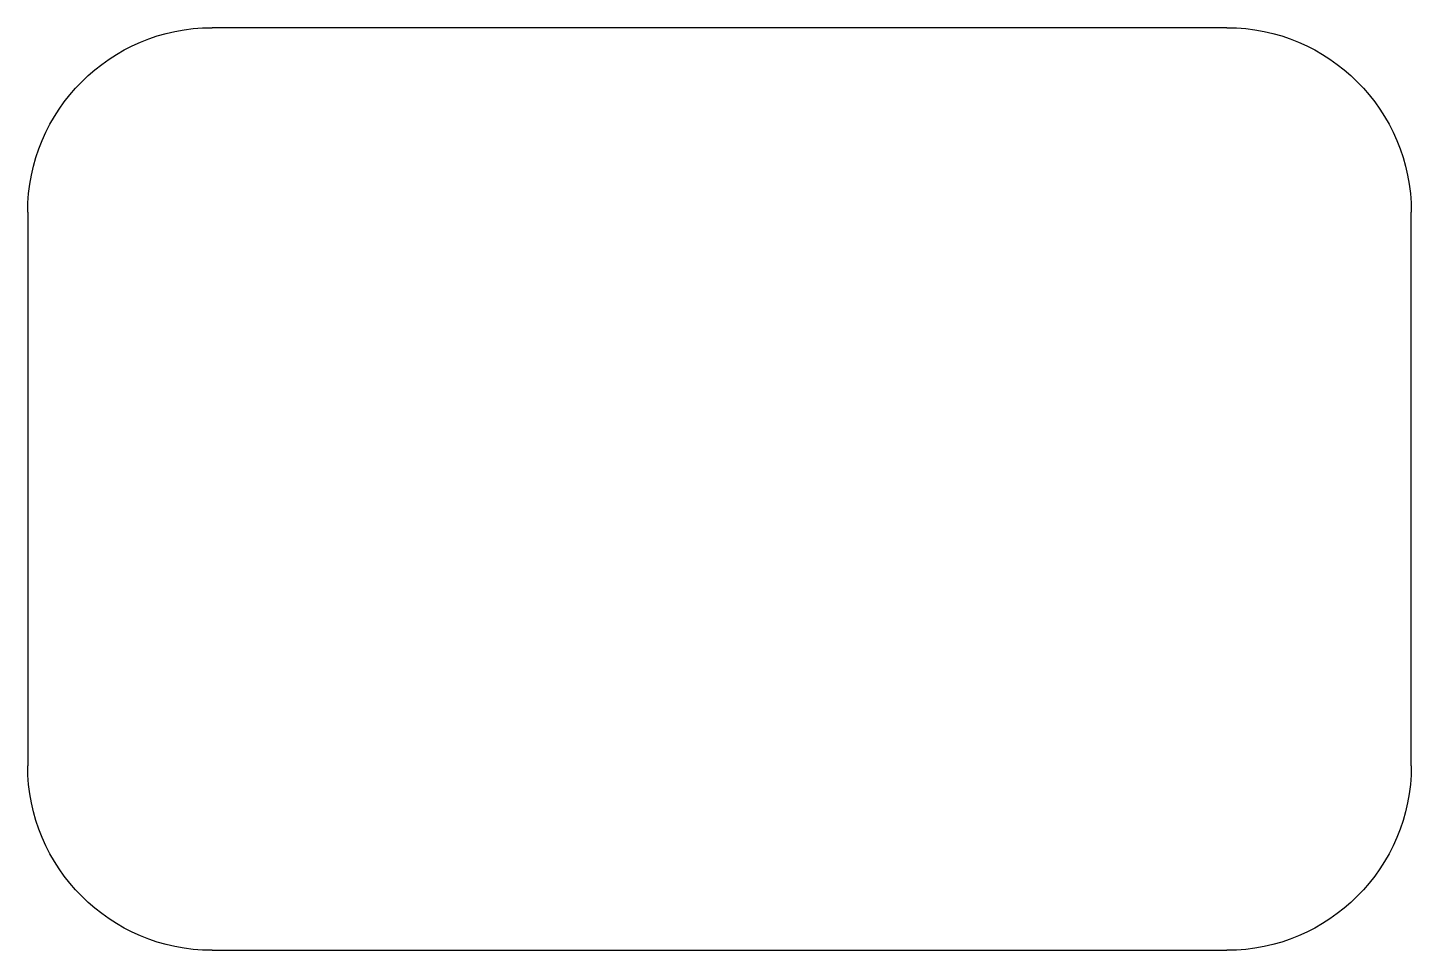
# Model space of a CAD drawing. Header units: millimetres. Extents: x 10 to 70, y 10 to 50.
import ezdxf

# ---------------------------------------------------------------- set-up
doc = ezdxf.new("R2010")
doc.units = ezdxf.units.MM
doc.layers.add('CUT', color=7, linetype='Continuous')

msp = doc.modelspace()

# ---------------------------------------------------------------- linework, layer by layer
at = {"layer": 'CUT', "extrusion": (0, 0, -1)}
for centre, start, end in [((-18, 42), 0, 90), ((-62, 42), 90, 180), ((-62, 18), 180, 270), ((-18, 18), 270, 0)]:
    msp.add_arc(centre, 8, start, end, dxfattribs=at)
at = {"layer": 'CUT'}
for points in [[(62, 50), (18, 50)], [(10, 42), (10, 18)], [(70, 18), (70, 42)], [(18, 10), (62, 10)]]:
    msp.add_open_spline(points, degree=1, dxfattribs=at)

doc.saveas('drawing.dxf')
